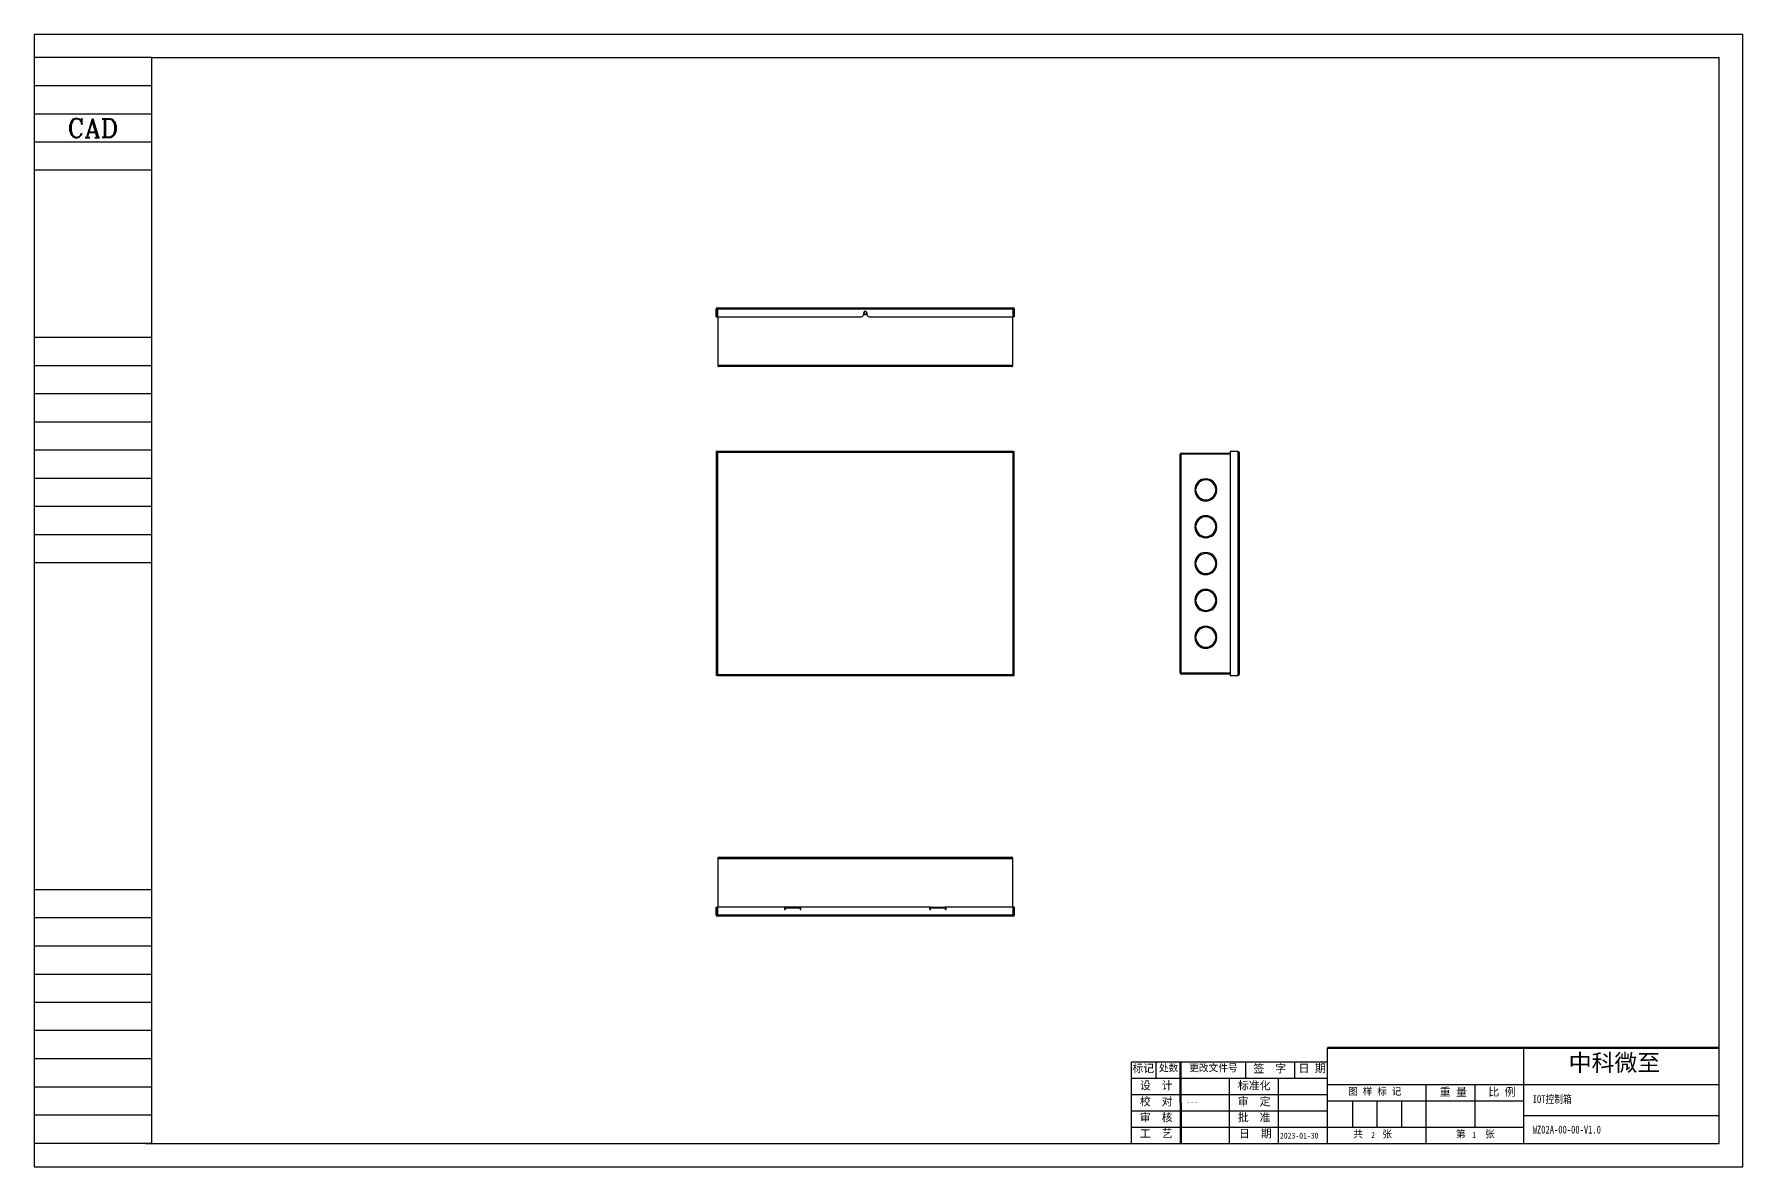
# Model space of a CAD drawing. Header units: millimetres. Extents: x -5786 to 4989, y -422 to 1165.
# Drawn here: x -5786 to -3467, y -372 to 1165 of the extents above; entities that cross this region are included whole.
import ezdxf
from ezdxf.enums import TextEntityAlignment as Align

# ---------------------------------------------------------------- set-up
doc = ezdxf.new("R2010")
doc.units = ezdxf.units.MM
doc.layers.add('AM_0', color=7, linetype='Continuous', lineweight=50)
for name, color, linetype in [('RAHM2', 1, 'Continuous'), ('RAHM3', 2, 'Continuous'), ('小件分拣机', 7, 'Continuous')]:
    doc.layers.add(name, color=color, linetype=linetype)
doc.styles.add('-宋体', font='', dxfattribs={"width": 0.8})
doc.styles.add('HZ', font='txt', dxfattribs={"bigfont": 'HZDX.SHX'})
doc.styles.add('ROMANC', font='romanc', dxfattribs={"height": 4})
doc.styles.get("Standard").update_dxf_attribs({"font": 'txt.shx', "height": 20})
doc.styles.get('-宋体').set_extended_font_data('SimSun')

# ---------------------------------------------------------------- blocks, each defined once
blk = doc.blocks.new('A$C0ED27135')
at = {"layer": 'AM_0'}
blk.add_line((29245, 2682), (29256, 599, -381), dxfattribs=at)
at = {"layer": 'AM_0', "color": 2}
blk.add_line((32995, 3035), (42995, 3035), dxfattribs=at)
at = {"layer": 'RAHM2', "color": 5}
for p, q in [((0, 28898), (0, 0)), ((0, 28898), (43594, 28898)), ((43594, 0), (43594, 28898)), ((0, 0), (43594, 0))]:
    blk.add_line(p, q, dxfattribs=at)
at = {"layer": 'RAHM2'}
for p, q in [((2995, 27580), (0, 27580)), ((2995, 26143), (0, 26143)), ((2995, 20439), (0, 20439)), ((2995, 19001), (0, 19001)), ((2995, 17564), (0, 17564)), ((2995, 16126), (0, 16126)), ((2995, 6349), (0, 6349)), ((2995, 4911), (0, 4911)), ((2995, 3474), (0, 3474)), ((27995, 2682), (32995, 2682)), ((2995, 2036), (0, 2036)), ((27995, 1849), (32995, 1849)), ((2995, 1318), (0, 1318)), ((27995, 1432), (32995, 1432)), ((32998, 1682), (37995, 1682)), ((33644, 1018), (33644, 1682)), ((34269, 1018), (34269, 1682)), ((34894, 1018), (34894, 1682)), ((27995, 1016), (32995, 1016)), ((2995, 599), (0, 599))]:
    blk.add_line(p, q, dxfattribs=at)
at = {"layer": 'RAHM3'}
for p, q in [((2995, 28299), (0, 28299)), ((2995, 26861), (0, 26861)), ((2995, 25424), (0, 25424)), ((2995, 21158), (0, 21158)), ((2995, 19720), (0, 19720)), ((2995, 18283), (0, 18283)), ((2995, 16845), (0, 16845)), ((2995, 15407), (0, 15407)), ((2995, 7068), (0, 7068)), ((2995, 5630), (0, 5630)), ((2995, 4193), (0, 4193)), ((2995, 2755), (0, 2755)), ((28630, 2266), (28630, 2682)), ((30912, 2266), (30912, 2682)), ((32162, 2266), (32162, 2682)), ((32995, 599), (32995, 3035)), ((37995, 3035), (37995, 599)), ((27995, 2266), (32995, 2266)), ((30495, 599), (30495, 2266)), ((31745, 600), (31745, 2266)), ((32995, 2099), (37995, 2099)), ((33019, 2099), (37995, 2099)), ((35519, 606), (35519, 2099)), ((36769, 1018), (36769, 2099)), ((37995, 2099), (42995, 2099)), ((37995, 1311), (42995, 1311)), ((27995, 1016), (37995, 1016))]:
    blk.add_line(p, q, dxfattribs=at)
at = {"layer": '小件分拣机', "color": 1, "lineweight": -3}
for p, q in [((2995, 28299), (2995, 599)), ((2995, 28299), (42995, 28299)), ((42995, 599), (42995, 28299)), ((27995, 599), (27995, 2682)), ((27995, 599), (27995, 2682)), ((2842, 599, -1114), (42995, 599))]:
    blk.add_line(p, q, dxfattribs=at)
at = {"insert": (39150, 2872, 0), "char_height": 428.65, "width": 5455.75, "attachment_point": 1}
blk.add_mtext('{\\fFangSong|b0|i0|c134|p49;\\C2;中科微至}', dxfattribs=at)
at = {"layer": 'AM_0', "style": '-宋体', "width": 0.8}
for tag, p, height in [('客户名称', (33203, 2356), 500), ('校对', (29401, 1583), 150), ('设计', (29406, 1974), 150), ('设备名称', (38232, 1627), 200), ('日期', (31785, 721), 150), ('张数', (34111, 739), 150), ('当前页', (36691, 739), 150), ('版本', (38232, 850), 200)]:
    blk.add_attdef(tag, p, '', height=height, dxfattribs=at)
at = {"layer": 'RAHM2', "style": 'ROMANC'}
blk.add_text('CAD', height=479.2, dxfattribs=at).set_placement((1497, 26262), align=Align.CENTER)
at = {"layer": 'RAHM2', "attachment_point": 1, "style": 'HZ'}
for s, width, insert, char_height in [('{\\fFangSong|b0|i0|c134|p49;\\C1;标记}', 1678.96, (28018, 2615), 204.16), ('{\\fFangSong|b0|i0|c134|p49;\\C1;处数}', 1678.96, (28696, 2615), 181.44), ('{\\fFangSong|b0|i0|c134|p49;\\C1;更改文件号}', 3209.83, (29469, 2615), 181.44), ('{\\fFangSong|b0|i0|c134|p49;\\C1;签  字}', 2755.62, (31107, 2608), 204.16), ('{\\fFangSong|b0|i0|c134|p49;\\C1;日 期}', 1678.96, (32258, 2615), 204.16), ('{\\fFangSong|b0|i0|c134|p49;\\C1;设  计}', 2755.62, (28210, 2177), 204.16), ('{\\fFangSong|b0|i0|c134|p49;\\C1;标准化}', 2755.62, (30710, 2177), 204.16), ('{\\fFangSong|b0|i0|c134|p49;\\C1;校  对}', 2755.62, (28210, 1769), 204.16), ('{\\fFangSong|b0|i0|c134|p49;\\C1;审  定}', 2755.62, (30710, 1769), 204.16), ('{\\fFangSong|b0|i0|c134|p49;\\C1;图 样 标 记}', 3209.83, (33526, 2017), 181.44), ('{\\fFangSong|b0|i0|c134|p49;\\C1;重 量}', 1678.96, (35859, 2014, -1337), 204.16), ('{\\fFangSong|b0|i0|c134|p49;\\C1;比 例}', 1678.96, (37102, 2014, -1337), 204.16), ('{\\fFangSong|b0|i0|c134|p49;\\C1;审  核}', 2755.62, (28210, 1361), 204.16), ('{\\fFangSong|b0|i0|c134|p49;\\C1;批  准}', 2755.62, (30710, 1361), 204.16), ('{\\fFangSong|b0|i0|c134|p49;\\C1;工  艺}', 2755.62, (28210, 952), 204.16), ('{\\fFangSong|b0|i0|c134|p49;\\C1;日  期}', 2755.62, (30739, 952), 204.16), ('{\\fFangSong|b0|i0|c134|p49;\\C1;共    张}', 3209.83, (33655, 929), 181.44), ('{\\fFangSong|b0|i0|c134|p49;\\C1;第    张}', 3209.83, (36275, 929), 181.44)]:
    blk.add_mtext_dynamic_manual_height_columns(s, width=width, gutter_width=1500, heights=[0], dxfattribs=dict(at, insert=insert, char_height=char_height))

msp = doc.modelspace()

# ---------------------------------------------------------------- linework, layer by layer
at = {"color": 7, "linetype": 'Continuous', "lineweight": 25}
for p, q in [((-4860.4, 781.9), (-4860.4, 792.5)), ((-4859.2, 792.5), (-4860.4, 792.5)), ((-4859.2, 781.9), (-4859.2, 792.5)), ((-4859, 793.9), (-4457.4, 793.9)), ((-4859, 792.5), (-4859, 793.9)), ((-4859, 792.5), (-4859, 781.9)), ((-4859, 792.5), (-4457.4, 792.5)), ((-4457.4, 793.9), (-4457.4, 792.5)), ((-4457.4, 781.9), (-4457.4, 792.5)), ((-4457.2, 792.5), (-4456, 792.5)), ((-4457.2, 792.5), (-4457.2, 781.9)), ((-4456, 792.5), (-4456, 781.9)), ((-4860.4, 781.9), (-4859.2, 781.9)), ((-4859, 781.9), (-4663.2, 781.9)), ((-4858.2, 781.9), (-4858.2, 715.6)), ((-4660.7, 786.9), (-4660.7, 784.4)), ((-4655.7, 784.4), (-4655.7, 786.9)), ((-4653.2, 781.9), (-4457.4, 781.9)), ((-4458.2, 715.6), (-4458.2, 781.9)), ((-4456, 781.9), (-4457.2, 781.9)), ((-4856.8, 715.6), (-4858.2, 715.6)), ((-4459.6, 715.6), (-4856.8, 715.6)), ((-4856.8, 715.6), (-4856.8, 714.2)), ((-4459.6, 714.2), (-4856.8, 714.2)), ((-4458.2, 715.6), (-4459.6, 715.6)), ((-4459.6, 714.2), (-4459.6, 715.6)), ((-4859.2, 599.2), (-4860.4, 599.2)), ((-4860.4, 599.2), (-4860.4, 597.8)), ((-4859, 597.8), (-4860.4, 597.8)), ((-4860.4, 597.8), (-4860.4, 296.6)), ((-4859.2, 597.8), (-4859.2, 599.2)), ((-4859, 597.8), (-4859, 599.2)), ((-4457.4, 599.2), (-4859, 599.2)), ((-4457.4, 597.8), (-4859, 597.8)), ((-4859, 597.8), (-4859, 296.6)), ((-4457.4, 599.2), (-4457.4, 597.8)), ((-4457.4, 296.6), (-4457.4, 597.8)), ((-4456, 597.8), (-4457.4, 597.8)), ((-4457.2, 599.2), (-4456, 599.2)), ((-4457.2, 599.2), (-4457.2, 597.8)), ((-4456, 597.8), (-4456, 599.2)), ((-4456, 296.6), (-4456, 597.8)), ((-4230.8, 595.6), (-4229.4, 595.6)), ((-4230.8, 298.4), (-4230.8, 595.6)), ((-4229.4, 597), (-4163.1, 597)), ((-4229.4, 595.8), (-4229.4, 597)), ((-4229.4, 595.8), (-4163.1, 595.8)), ((-4229.4, 298.4), (-4229.4, 595.6)), ((-4163.1, 595.6), (-4229.4, 595.6)), ((-4163.1, 599.2), (-4163.1, 295.2)), ((-4152.5, 599.2), (-4163.1, 599.2)), ((-4152.5, 599.2), (-4152.5, 597.8)), ((-4152.5, 597.8), (-4152.5, 296.6)), ((-4151.1, 597.8), (-4152.5, 597.8)), ((-4151.1, 597.8), (-4151.1, 296.6)), ((-4211.2, 547.7), (-4209.7, 547.7)), ((-4209.7, 546.2), (-4211.2, 546.2)), ((-4182.8, 547.7), (-4181.3, 547.7)), ((-4181.3, 546.2), (-4182.8, 546.2)), ((-4211.2, 497.7), (-4209.7, 497.7)), ((-4209.7, 496.2), (-4211.2, 496.2)), ((-4182.8, 497.7), (-4181.3, 497.7)), ((-4181.3, 496.2), (-4182.8, 496.2)), ((-4211.2, 447.7), (-4209.7, 447.7)), ((-4211.2, 447.7), (-4209.7, 447.7)), ((-4209.7, 446.2), (-4211.2, 446.2)), ((-4209.7, 446.2), (-4211.2, 446.2)), ((-4182.8, 447.7), (-4181.3, 447.7)), ((-4182.8, 447.7), (-4181.3, 447.7)), ((-4181.3, 446.2), (-4182.8, 446.2)), ((-4181.3, 446.2), (-4182.8, 446.2)), ((-4211.2, 397.7), (-4209.7, 397.7)), ((-4209.7, 396.2), (-4211.2, 396.2)), ((-4182.8, 397.7), (-4181.3, 397.7)), ((-4181.3, 396.2), (-4182.8, 396.2)), ((-4211.2, 347.7), (-4209.7, 347.7)), ((-4209.7, 346.2), (-4211.2, 346.2)), ((-4182.8, 347.7), (-4181.3, 347.7)), ((-4181.3, 346.2), (-4182.8, 346.2)), ((-4860.4, 296.6), (-4859, 296.6)), ((-4860.4, 296.6), (-4860.4, 295.2)), ((-4859.2, 295.2), (-4860.4, 295.2)), ((-4859.2, 295.2), (-4859.2, 296.6)), ((-4859, 296.6), (-4457.4, 296.6)), ((-4859, 295.2), (-4859, 296.6)), ((-4859, 295.2), (-4457.4, 295.2)), ((-4457.4, 296.6), (-4456, 296.6)), ((-4457.4, 296.6), (-4457.4, 295.2)), ((-4457.2, 296.6), (-4457.2, 295.2)), ((-4457.2, 295.2), (-4456, 295.2)), ((-4456, 295.2), (-4456, 296.6)), ((-4229.4, 298.4), (-4230.8, 298.4)), ((-4229.4, 298.4), (-4163.1, 298.4)), ((-4229.4, 298.2), (-4229.4, 297)), ((-4163.1, 298.2), (-4229.4, 298.2)), ((-4163.1, 297), (-4229.4, 297)), ((-4163.1, 295.2), (-4152.5, 295.2)), ((-4152.5, 296.6), (-4152.5, 295.2)), ((-4152.5, 296.6), (-4151.1, 296.6)), ((-4858.2, 47), (-4856.8, 47)), ((-4858.2, 47), (-4858.2, -19.3)), ((-4856.8, 48.4), (-4856.8, 47)), ((-4856.8, 48.4), (-4459.6, 48.4)), ((-4856.8, 47), (-4459.6, 47)), ((-4459.6, 47), (-4459.6, 48.4)), ((-4459.6, 47), (-4458.2, 47)), ((-4458.2, -19.3), (-4458.2, 47)), ((-4860.4, -19.3), (-4859.2, -19.3)), ((-4860.4, -29.9), (-4860.4, -19.3)), ((-4859.2, -29.9), (-4859.2, -19.3)), ((-4859, -19.3), (-4859, -29.9)), ((-4767.9, -19.3), (-4859, -19.3)), ((-4767.9, -19.3), (-4767.9, -21.9)), ((-4766.7, -19.3), (-4767.7, -19.3)), ((-4767.7, -19.3), (-4767.7, -22.3)), ((-4746.7, -19.3), (-4766.7, -19.3)), ((-4766.7, -20.7), (-4766.7, -19.3)), ((-4766.7, -21.9), (-4766.7, -20.7)), ((-4746.7, -20.7), (-4766.7, -20.7)), ((-4746.7, -19.3), (-4746.7, -20.7)), ((-4745.7, -19.3), (-4746.7, -19.3)), ((-4746.7, -20.7), (-4746.7, -21.9)), ((-4745.7, -22.3), (-4745.7, -19.3)), ((-4570.9, -19.3), (-4745.5, -19.3)), ((-4745.5, -21.9), (-4745.5, -19.3)), ((-4570.9, -19.3), (-4570.9, -21.9)), ((-4569.7, -19.3), (-4570.7, -19.3)), ((-4570.7, -19.3), (-4570.7, -22.3)), ((-4569.7, -20.7), (-4569.7, -19.3)), ((-4569.7, -19.3), (-4549.7, -19.3)), ((-4549.7, -20.7), (-4569.7, -20.7)), ((-4569.7, -21.9), (-4569.7, -20.7)), ((-4549.7, -19.3), (-4549.7, -20.7)), ((-4548.7, -19.3), (-4549.7, -19.3)), ((-4549.7, -20.7), (-4549.7, -21.9)), ((-4548.7, -22.3), (-4548.7, -19.3)), ((-4548.5, -21.9), (-4548.5, -19.3)), ((-4457.4, -19.3), (-4548.5, -19.3)), ((-4457.4, -29.9), (-4457.4, -19.3)), ((-4456, -19.3), (-4457.2, -19.3)), ((-4457.2, -19.3), (-4457.2, -29.9)), ((-4456, -19.3), (-4456, -29.9)), ((-4859.2, -29.9), (-4860.4, -29.9)), ((-4457.4, -29.9), (-4859, -29.9)), ((-4859, -31.3), (-4859, -29.9)), ((-4457.4, -31.3), (-4859, -31.3)), ((-4457.4, -29.9), (-4457.4, -31.3)), ((-4457.2, -29.9), (-4456, -29.9))]:
    msp.add_line(p, q, dxfattribs=at)
at = {"color": 8, "linetype": 'Continuous', "lineweight": 25}
for p, q in [((-4221, 595.6), (-4221, 595.8)), ((-4221, 298.4), (-4221, 298.2))]:
    msp.add_line(p, q, dxfattribs=at)
at = {"color": 7, "linetype": 'Continuous', "lineweight": 25}
msp.add_circle((-4658.2, 785.7), 1.6, dxfattribs=at)
for centre, radius, start, end in [((-4859, 792.5), 1.4, 90, 180), ((-4859, 792.5), 0.2, 90, 180), ((-4658.2, 786.9), 2.5, 0, 180), ((-4457.4, 792.5), 1.4, 0, 90), ((-4457.4, 792.5), 0.2, 0, 90), ((-4663.2, 784.4), 2.5, 270, 0), ((-4653.2, 784.4), 2.5, 180, 270), ((-4856.8, 715.6), 1.4, 180, 270), ((-4856.8, 715.6), 0.2, 180, 270), ((-4459.6, 715.6), 1.4, 270, 0), ((-4459.6, 715.6), 0.2, 270, 0), ((-4229.4, 595.6), 1.4, 90, 180), ((-4229.4, 595.6), 0.2, 90, 180), ((-4221, 594.4), 1.4, 58.9973, 90), ((-4152.5, 597.8), 1.4, 0, 90), ((-4152.5, 597.8), 0.2, 0, 90), ((-4196.2, 547), 15, 2.866, 177.134), ((-4196.2, 547), 13.5, 3.1847, 176.8153), ((-4196.2, 547), 15, 182.866, 357.134), ((-4196.2, 547), 13.5, 183.1847, 356.8153), ((-4196.2, 497), 15, 2.866, 177.134), ((-4196.2, 497), 13.5, 3.1847, 176.8153), ((-4196.2, 497), 15, 182.866, 357.134), ((-4196.2, 497), 13.5, 183.1847, 356.8153), ((-4196.2, 447), 15, 2.866, 177.134), ((-4196.2, 447), 15, 2.866, 177.134), ((-4196.2, 447), 15, 182.866, 357.134), ((-4196.2, 447), 15, 182.866, 357.134), ((-4196.2, 447), 13.5, 3.1847, 176.8153), ((-4196.2, 447), 13.5, 3.1847, 176.8153), ((-4196.2, 447), 13.5, 183.1847, 356.8153), ((-4196.2, 447), 13.5, 183.1847, 356.8153), ((-4196.2, 397), 15, 2.866, 177.134), ((-4196.2, 397), 15, 182.866, 357.134), ((-4196.2, 397), 13.5, 3.1847, 176.8153), ((-4196.2, 397), 13.5, 183.1847, 356.8153), ((-4196.2, 347), 15, 2.866, 177.134), ((-4196.2, 347), 13.5, 3.1847, 176.8153), ((-4196.2, 347), 15, 182.866, 357.134), ((-4196.2, 347), 13.5, 183.1847, 356.8153), ((-4229.4, 298.4), 1.4, 180, 270), ((-4229.4, 298.4), 0.2, 180, 270), ((-4221, 299.6), 1.4, 270, 301.0027), ((-4152.5, 296.6), 1.4, 270, 0), ((-4152.5, 296.6), 0.2, 270, 0), ((-4856.8, 47), 1.4, 90, 180), ((-4856.8, 47), 0.2, 90, 180), ((-4459.6, 47), 1.4, 0, 90), ((-4459.6, 47), 0.2, 0, 90), ((-4767.3, -21.9), 0.6, 180, 0), ((-4746.1, -21.9), 0.6, 180, 0), ((-4570.3, -21.9), 0.6, 180, 0), ((-4549.1, -21.9), 0.6, 180, 0), ((-4859, -29.9), 1.4, 180, 270), ((-4859, -29.9), 0.2, 180, 270), ((-4457.4, -29.9), 0.2, 270, 0), ((-4457.4, -29.9), 1.4, 270, 0)]:
    msp.add_arc(centre, radius, start, end, dxfattribs=at)

# ---------------------------------------------------------------- block references
at = {"layer": 'AM_0', "lineweight": -3}
ref = msp.add_blockref('A$C0ED27135', (-5786.1, -371.6), dxfattribs=dict(at, xscale=0.05318677324316071, yscale=0.05318677324316071, zscale=0.05318677324316071))
ref.add_attrib('设备名称', 'IOT控制箱', (-3752.6, -285.1), dxfattribs={"height": 10.64, "style": '-宋体', "width": 0.8})
ref.add_attrib('当前页', '1', (-3834.6, -332.3), dxfattribs={"height": 7.98, "style": '-宋体', "width": 0.8})
ref.add_attrib('张数', '2', (-3971.8, -332.3), dxfattribs={"height": 7.98, "style": '-宋体', "width": 0.8})
ref.add_attrib('日期', '2023-01-30', (-4095.5, -333.3), dxfattribs={"height": 7.98, "style": '-宋体', "width": 0.8})
ref.add_attrib('版本', 'WZ02A-00-00-V1.0', (-3752.6, -326.4), dxfattribs={"height": 10.637, "style": '-宋体', "width": 0.8})
ref.add_attrib('校对', '---', (-4222.3, -287.4), dxfattribs={"height": 7.98, "style": '-宋体', "width": 0.8})

doc.saveas('drawing.dxf')
